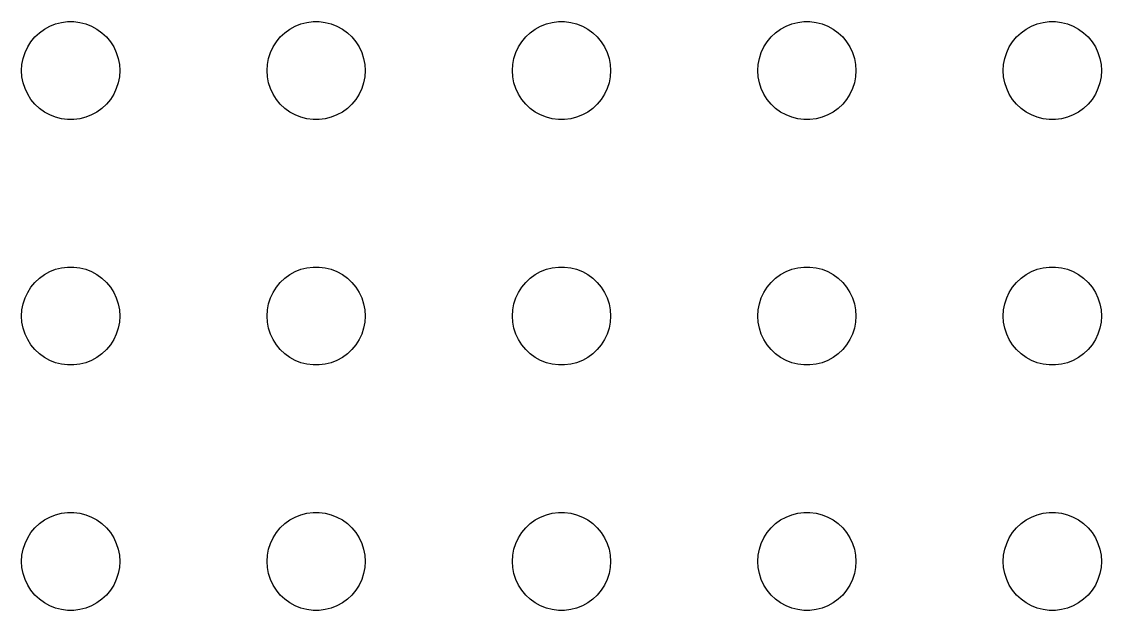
# Model space of a CAD drawing. Header units: metres. Extents: x -134 to 134, y 290 to 736.
# Drawn here: x -1.5 to 31.5, y 432 to 450 of the extents above; entities that cross this region are included whole.
import ezdxf

# ---------------------------------------------------------------- set-up
doc = ezdxf.new("R2010")
doc.units = ezdxf.units.M

msp = doc.modelspace()

# ---------------------------------------------------------------- linework, layer by layer
for p, q in [((-0.80373, 449.766), (-0.63866, 449.857)), ((-0.63866, 449.857), (-0.46352, 449.927)), ((-0.46352, 449.927), (-0.28107, 449.973)), ((-0.28107, 449.973), (-0.09418, 449.997)), ((-0.09418, 449.997), (0.09418, 449.997)), ((0.09418, 449.997), (0.28107, 449.973)), ((0.28107, 449.973), (0.46352, 449.927)), ((0.46352, 449.927), (0.63866, 449.857)), ((0.63866, 449.857), (0.80373, 449.766)), ((6.69626, 449.766), (6.86133, 449.857)), ((6.86133, 449.857), (7.03647, 449.927)), ((7.03647, 449.927), (7.21892, 449.973)), ((7.21892, 449.973), (7.40581, 449.997)), ((7.40581, 449.997), (7.59418, 449.997)), ((7.59418, 449.997), (7.78107, 449.973)), ((7.78107, 449.973), (7.96352, 449.927)), ((7.96352, 449.927), (8.13866, 449.857)), ((8.13866, 449.857), (8.30373, 449.766)), ((14.1963, 449.766), (14.3613, 449.857)), ((14.3613, 449.857), (14.5365, 449.927)), ((14.5365, 449.927), (14.7189, 449.973)), ((14.7189, 449.973), (14.9058, 449.997)), ((14.9058, 449.997), (15.0942, 449.997)), ((15.0942, 449.997), (15.2811, 449.973)), ((15.2811, 449.973), (15.4635, 449.927)), ((15.4635, 449.927), (15.6387, 449.857)), ((15.6387, 449.857), (15.8037, 449.766)), ((21.6963, 449.766), (21.8613, 449.857)), ((21.8613, 449.857), (22.0365, 449.927)), ((22.0365, 449.927), (22.2189, 449.973)), ((22.2189, 449.973), (22.4058, 449.997)), ((22.4058, 449.997), (22.5942, 449.997)), ((22.5942, 449.997), (22.7811, 449.973)), ((22.7811, 449.973), (22.9635, 449.927)), ((22.9635, 449.927), (23.1387, 449.857)), ((23.1387, 449.857), (23.3037, 449.766)), ((29.1963, 449.766), (29.3613, 449.857)), ((29.3613, 449.857), (29.5365, 449.927)), ((29.5365, 449.927), (29.7189, 449.973)), ((29.7189, 449.973), (29.9058, 449.997)), ((29.9058, 449.997), (30.0942, 449.997)), ((30.0942, 449.997), (30.2811, 449.973)), ((30.2811, 449.973), (30.4635, 449.927)), ((30.4635, 449.927), (30.6387, 449.857)), ((30.6387, 449.857), (30.8037, 449.766)), ((-1.21352, 449.382), (-1.09344, 449.527)), ((-1.09344, 449.527), (-0.95613, 449.656)), ((-0.95613, 449.656), (-0.80373, 449.766)), ((0.80373, 449.766), (0.95613, 449.656)), ((0.95613, 449.656), (1.09344, 449.527)), ((1.09344, 449.527), (1.21352, 449.382)), ((6.28647, 449.382), (6.40654, 449.527)), ((6.40654, 449.527), (6.54385, 449.656)), ((6.54385, 449.656), (6.69626, 449.766)), ((8.30373, 449.766), (8.45613, 449.656)), ((8.45613, 449.656), (8.59344, 449.527)), ((8.59344, 449.527), (8.71352, 449.382)), ((13.7865, 449.382), (13.9065, 449.527)), ((13.9065, 449.527), (14.0439, 449.656)), ((14.0439, 449.656), (14.1963, 449.766)), ((15.8037, 449.766), (15.9561, 449.656)), ((15.9561, 449.656), (16.0934, 449.527)), ((16.0934, 449.527), (16.2135, 449.382)), ((21.2865, 449.382), (21.4065, 449.527)), ((21.4065, 449.527), (21.5439, 449.656)), ((21.5439, 449.656), (21.6963, 449.766)), ((23.3037, 449.766), (23.4561, 449.656)), ((23.4561, 449.656), (23.5934, 449.527)), ((23.5934, 449.527), (23.7135, 449.382)), ((28.7865, 449.382), (28.9065, 449.527)), ((28.9065, 449.527), (29.0439, 449.656)), ((29.0439, 449.656), (29.1963, 449.766)), ((30.8037, 449.766), (30.9561, 449.656)), ((30.9561, 449.656), (31.0934, 449.527)), ((31.0934, 449.527), (31.2135, 449.382)), ((-1.39465, 449.052), (-1.31445, 449.223)), ((-1.31445, 449.223), (-1.21352, 449.382)), ((1.21352, 449.382), (1.31445, 449.223)), ((1.31445, 449.223), (1.39465, 449.052)), ((6.10533, 449.052), (6.18553, 449.223)), ((6.18553, 449.223), (6.28647, 449.382)), ((8.71352, 449.382), (8.81445, 449.223)), ((8.81445, 449.223), (8.89465, 449.052)), ((13.6053, 449.052), (13.6855, 449.223)), ((13.6855, 449.223), (13.7865, 449.382)), ((16.2135, 449.382), (16.3145, 449.223)), ((16.3145, 449.223), (16.3947, 449.052)), ((21.1053, 449.052), (21.1855, 449.223)), ((21.1855, 449.223), (21.2865, 449.382)), ((23.7135, 449.382), (23.8145, 449.223)), ((23.8145, 449.223), (23.8947, 449.052)), ((28.6053, 449.052), (28.6855, 449.223)), ((28.6855, 449.223), (28.7865, 449.382)), ((31.2135, 449.382), (31.3145, 449.223)), ((31.3145, 449.223), (31.3947, 449.052)), ((-1.48816, 448.688), (-1.45287, 448.873)), ((-1.45287, 448.873), (-1.39465, 449.052)), ((1.39465, 449.052), (1.45287, 448.873)), ((1.45287, 448.873), (1.48816, 448.688)), ((6.01183, 448.688), (6.04712, 448.873)), ((6.04712, 448.873), (6.10533, 449.052)), ((8.89465, 449.052), (8.95287, 448.873)), ((8.95287, 448.873), (8.98816, 448.688)), ((13.5118, 448.688), (13.5471, 448.873)), ((13.5471, 448.873), (13.6053, 449.052)), ((16.3947, 449.052), (16.4529, 448.873)), ((16.4529, 448.873), (16.4882, 448.688)), ((21.0118, 448.688), (21.0471, 448.873)), ((21.0471, 448.873), (21.1053, 449.052)), ((23.8947, 449.052), (23.9529, 448.873)), ((23.9529, 448.873), (23.9882, 448.688)), ((28.5118, 448.688), (28.5471, 448.873)), ((28.5471, 448.873), (28.6053, 449.052)), ((31.3947, 449.052), (31.4529, 448.873)), ((31.4529, 448.873), (31.4882, 448.688)), ((-1.5, 448.5), (-1.48816, 448.688)), ((-1.48816, 448.312), (-1.5, 448.5)), ((1.48816, 448.688), (1.5, 448.5)), ((1.5, 448.5), (1.48816, 448.312)), ((6, 448.5), (6.01183, 448.688)), ((6.01183, 448.312), (6, 448.5)), ((8.98816, 448.688), (9, 448.5)), ((9, 448.5), (8.98816, 448.312)), ((13.5, 448.5), (13.5118, 448.688)), ((13.5118, 448.312), (13.5, 448.5)), ((16.4882, 448.688), (16.5, 448.5)), ((16.5, 448.5), (16.4882, 448.312)), ((21, 448.5), (21.0118, 448.688)), ((21.0118, 448.312), (21, 448.5)), ((23.9882, 448.688), (24, 448.5)), ((24, 448.5), (23.9882, 448.312)), ((28.5, 448.5), (28.5118, 448.688)), ((28.5118, 448.312), (28.5, 448.5)), ((31.4882, 448.688), (31.5, 448.5)), ((31.5, 448.5), (31.4882, 448.312)), ((-1.45287, 448.127), (-1.48816, 448.312)), ((1.48816, 448.312), (1.45287, 448.127)), ((6.04712, 448.127), (6.01183, 448.312)), ((8.98816, 448.312), (8.95287, 448.127)), ((13.5471, 448.127), (13.5118, 448.312)), ((16.4882, 448.312), (16.4529, 448.127)), ((21.0471, 448.127), (21.0118, 448.312)), ((23.9882, 448.312), (23.9529, 448.127)), ((28.5471, 448.127), (28.5118, 448.312)), ((31.4882, 448.312), (31.4529, 448.127)), ((-1.39465, 447.948), (-1.45287, 448.127)), ((-1.31445, 447.777), (-1.39465, 447.948)), ((1.39465, 447.948), (1.31445, 447.777)), ((1.45287, 448.127), (1.39465, 447.948)), ((6.10533, 447.948), (6.04712, 448.127)), ((6.18553, 447.777), (6.10533, 447.948)), ((8.89465, 447.948), (8.81445, 447.777)), ((8.95287, 448.127), (8.89465, 447.948)), ((13.6053, 447.948), (13.5471, 448.127)), ((13.6855, 447.777), (13.6053, 447.948)), ((16.3947, 447.948), (16.3145, 447.777)), ((16.4529, 448.127), (16.3947, 447.948)), ((21.1053, 447.948), (21.0471, 448.127)), ((21.1855, 447.777), (21.1053, 447.948)), ((23.8947, 447.948), (23.8145, 447.777)), ((23.9529, 448.127), (23.8947, 447.948)), ((28.6053, 447.948), (28.5471, 448.127)), ((28.6855, 447.777), (28.6053, 447.948)), ((31.3947, 447.948), (31.3145, 447.777)), ((31.4529, 448.127), (31.3947, 447.948)), ((-1.21352, 447.618), (-1.31445, 447.777)), ((-1.09344, 447.473), (-1.21352, 447.618)), ((1.21352, 447.618), (1.09344, 447.473)), ((1.31445, 447.777), (1.21352, 447.618)), ((6.28647, 447.618), (6.18553, 447.777)), ((6.40654, 447.473), (6.28647, 447.618)), ((8.71352, 447.618), (8.59344, 447.473)), ((8.81445, 447.777), (8.71352, 447.618)), ((13.7865, 447.618), (13.6855, 447.777)), ((13.9065, 447.473), (13.7865, 447.618)), ((16.2135, 447.618), (16.0934, 447.473)), ((16.3145, 447.777), (16.2135, 447.618)), ((21.2865, 447.618), (21.1855, 447.777)), ((21.4065, 447.473), (21.2865, 447.618)), ((23.7135, 447.618), (23.5934, 447.473)), ((23.8145, 447.777), (23.7135, 447.618)), ((28.7865, 447.618), (28.6855, 447.777)), ((28.9065, 447.473), (28.7865, 447.618)), ((31.2135, 447.618), (31.0934, 447.473)), ((31.3145, 447.777), (31.2135, 447.618)), ((-0.95613, 447.344), (-1.09344, 447.473)), ((-0.80373, 447.234), (-0.95613, 447.344)), ((-0.63866, 447.143), (-0.80373, 447.234)), ((0.80373, 447.234), (0.63866, 447.143)), ((0.95613, 447.344), (0.80373, 447.234)), ((1.09344, 447.473), (0.95613, 447.344)), ((6.54385, 447.344), (6.40654, 447.473)), ((6.69626, 447.234), (6.54385, 447.344)), ((6.86133, 447.143), (6.69626, 447.234)), ((8.30373, 447.234), (8.13866, 447.143)), ((8.45613, 447.344), (8.30373, 447.234)), ((8.59344, 447.473), (8.45613, 447.344)), ((14.0439, 447.344), (13.9065, 447.473)), ((14.1963, 447.234), (14.0439, 447.344)), ((14.3613, 447.143), (14.1963, 447.234)), ((15.8037, 447.234), (15.6387, 447.143)), ((15.9561, 447.344), (15.8037, 447.234)), ((16.0934, 447.473), (15.9561, 447.344)), ((21.5439, 447.344), (21.4065, 447.473)), ((21.6963, 447.234), (21.5439, 447.344)), ((21.8613, 447.143), (21.6963, 447.234)), ((23.3037, 447.234), (23.1387, 447.143)), ((23.4561, 447.344), (23.3037, 447.234)), ((23.5934, 447.473), (23.4561, 447.344)), ((29.0439, 447.344), (28.9065, 447.473)), ((29.1963, 447.234), (29.0439, 447.344)), ((29.3613, 447.143), (29.1963, 447.234)), ((30.8037, 447.234), (30.6387, 447.143)), ((30.9561, 447.344), (30.8037, 447.234)), ((31.0934, 447.473), (30.9561, 447.344)), ((-0.46352, 447.073), (-0.63866, 447.143)), ((-0.28107, 447.027), (-0.46352, 447.073)), ((-0.09418, 447.003), (-0.28107, 447.027)), ((0.09418, 447.003), (-0.09418, 447.003)), ((0.28107, 447.027), (0.09418, 447.003)), ((0.46352, 447.073), (0.28107, 447.027)), ((0.63866, 447.143), (0.46352, 447.073)), ((7.03647, 447.073), (6.86133, 447.143)), ((7.21892, 447.027), (7.03647, 447.073)), ((7.40581, 447.003), (7.21892, 447.027)), ((7.59418, 447.003), (7.40581, 447.003)), ((7.78107, 447.027), (7.59418, 447.003)), ((7.96352, 447.073), (7.78107, 447.027)), ((8.13866, 447.143), (7.96352, 447.073)), ((14.5365, 447.073), (14.3613, 447.143)), ((14.7189, 447.027), (14.5365, 447.073)), ((14.9058, 447.003), (14.7189, 447.027)), ((15.0942, 447.003), (14.9058, 447.003)), ((15.2811, 447.027), (15.0942, 447.003)), ((15.4635, 447.073), (15.2811, 447.027)), ((15.6387, 447.143), (15.4635, 447.073)), ((22.0365, 447.073), (21.8613, 447.143)), ((22.2189, 447.027), (22.0365, 447.073)), ((22.4058, 447.003), (22.2189, 447.027)), ((22.5942, 447.003), (22.4058, 447.003)), ((22.7811, 447.027), (22.5942, 447.003)), ((22.9635, 447.073), (22.7811, 447.027)), ((23.1387, 447.143), (22.9635, 447.073)), ((29.5365, 447.073), (29.3613, 447.143)), ((29.7189, 447.027), (29.5365, 447.073)), ((29.9058, 447.003), (29.7189, 447.027)), ((30.0942, 447.003), (29.9058, 447.003)), ((30.2811, 447.027), (30.0942, 447.003)), ((30.4635, 447.073), (30.2811, 447.027)), ((30.6387, 447.143), (30.4635, 447.073)), ((-0.95613, 442.156), (-0.80373, 442.266)), ((-0.80373, 442.266), (-0.63866, 442.357)), ((-0.63866, 442.357), (-0.46352, 442.427)), ((-0.46352, 442.427), (-0.28107, 442.473)), ((-0.28107, 442.473), (-0.09418, 442.497)), ((-0.09418, 442.497), (0.09418, 442.497)), ((0.09418, 442.497), (0.28107, 442.473)), ((0.28107, 442.473), (0.46352, 442.427)), ((0.46352, 442.427), (0.63866, 442.357)), ((0.63866, 442.357), (0.80373, 442.266)), ((0.80373, 442.266), (0.95613, 442.156)), ((6.54385, 442.156), (6.69626, 442.266)), ((6.69626, 442.266), (6.86133, 442.357)), ((6.86133, 442.357), (7.03647, 442.427)), ((7.03647, 442.427), (7.21892, 442.473)), ((7.21892, 442.473), (7.40581, 442.497)), ((7.40581, 442.497), (7.59418, 442.497)), ((7.59418, 442.497), (7.78107, 442.473)), ((7.78107, 442.473), (7.96352, 442.427)), ((7.96352, 442.427), (8.13866, 442.357)), ((8.13866, 442.357), (8.30373, 442.266)), ((8.30373, 442.266), (8.45613, 442.156)), ((14.0439, 442.156), (14.1963, 442.266)), ((14.1963, 442.266), (14.3613, 442.357)), ((14.3613, 442.357), (14.5365, 442.427)), ((14.5365, 442.427), (14.7189, 442.473)), ((14.7189, 442.473), (14.9058, 442.497)), ((14.9058, 442.497), (15.0942, 442.497)), ((15.0942, 442.497), (15.2811, 442.473)), ((15.2811, 442.473), (15.4635, 442.427)), ((15.4635, 442.427), (15.6387, 442.357)), ((15.6387, 442.357), (15.8037, 442.266)), ((15.8037, 442.266), (15.9561, 442.156)), ((21.5439, 442.156), (21.6963, 442.266)), ((21.6963, 442.266), (21.8613, 442.357)), ((21.8613, 442.357), (22.0365, 442.427)), ((22.0365, 442.427), (22.2189, 442.473)), ((22.2189, 442.473), (22.4058, 442.497)), ((22.4058, 442.497), (22.5942, 442.497)), ((22.5942, 442.497), (22.7811, 442.473)), ((22.7811, 442.473), (22.9635, 442.427)), ((22.9635, 442.427), (23.1387, 442.357)), ((23.1387, 442.357), (23.3037, 442.266)), ((23.3037, 442.266), (23.4561, 442.156)), ((29.0439, 442.156), (29.1963, 442.266)), ((29.1963, 442.266), (29.3613, 442.357)), ((29.3613, 442.357), (29.5365, 442.427)), ((29.5365, 442.427), (29.7189, 442.473)), ((29.7189, 442.473), (29.9058, 442.497)), ((29.9058, 442.497), (30.0942, 442.497)), ((30.0942, 442.497), (30.2811, 442.473)), ((30.2811, 442.473), (30.4635, 442.427)), ((30.4635, 442.427), (30.6387, 442.357)), ((30.6387, 442.357), (30.8037, 442.266)), ((30.8037, 442.266), (30.9561, 442.156)), ((-1.31445, 441.723), (-1.21352, 441.882)), ((-1.21352, 441.882), (-1.09344, 442.027)), ((-1.09344, 442.027), (-0.95613, 442.156)), ((0.95613, 442.156), (1.09344, 442.027)), ((1.09344, 442.027), (1.21352, 441.882)), ((1.21352, 441.882), (1.31445, 441.723)), ((6.18553, 441.723), (6.28647, 441.882)), ((6.28647, 441.882), (6.40654, 442.027)), ((6.40654, 442.027), (6.54385, 442.156)), ((8.45613, 442.156), (8.59344, 442.027)), ((8.59344, 442.027), (8.71352, 441.882)), ((8.71352, 441.882), (8.81445, 441.723)), ((13.6855, 441.723), (13.7865, 441.882)), ((13.7865, 441.882), (13.9065, 442.027)), ((13.9065, 442.027), (14.0439, 442.156)), ((15.9561, 442.156), (16.0934, 442.027)), ((16.0934, 442.027), (16.2135, 441.882)), ((16.2135, 441.882), (16.3145, 441.723)), ((21.1855, 441.723), (21.2865, 441.882)), ((21.2865, 441.882), (21.4065, 442.027)), ((21.4065, 442.027), (21.5439, 442.156)), ((23.4561, 442.156), (23.5934, 442.027)), ((23.5934, 442.027), (23.7135, 441.882)), ((23.7135, 441.882), (23.8145, 441.723)), ((28.6855, 441.723), (28.7865, 441.882)), ((28.7865, 441.882), (28.9065, 442.027)), ((28.9065, 442.027), (29.0439, 442.156)), ((30.9561, 442.156), (31.0934, 442.027)), ((31.0934, 442.027), (31.2135, 441.882)), ((31.2135, 441.882), (31.3145, 441.723)), ((-1.45287, 441.373), (-1.39465, 441.552)), ((-1.39465, 441.552), (-1.31445, 441.723)), ((1.31445, 441.723), (1.39465, 441.552)), ((1.39465, 441.552), (1.45287, 441.373)), ((6.04712, 441.373), (6.10533, 441.552)), ((6.10533, 441.552), (6.18553, 441.723)), ((8.81445, 441.723), (8.89465, 441.552)), ((8.89465, 441.552), (8.95287, 441.373)), ((13.5471, 441.373), (13.6053, 441.552)), ((13.6053, 441.552), (13.6855, 441.723)), ((16.3145, 441.723), (16.3947, 441.552)), ((16.3947, 441.552), (16.4529, 441.373)), ((21.0471, 441.373), (21.1053, 441.552)), ((21.1053, 441.552), (21.1855, 441.723)), ((23.8145, 441.723), (23.8947, 441.552)), ((23.8947, 441.552), (23.9529, 441.373)), ((28.5471, 441.373), (28.6053, 441.552)), ((28.6053, 441.552), (28.6855, 441.723)), ((31.3145, 441.723), (31.3947, 441.552)), ((31.3947, 441.552), (31.4529, 441.373)), ((-1.48816, 441.188), (-1.45287, 441.373)), ((1.45287, 441.373), (1.48816, 441.188)), ((6.01183, 441.188), (6.04712, 441.373)), ((8.95287, 441.373), (8.98816, 441.188)), ((13.5118, 441.188), (13.5471, 441.373)), ((16.4529, 441.373), (16.4882, 441.188)), ((21.0118, 441.188), (21.0471, 441.373)), ((23.9529, 441.373), (23.9882, 441.188)), ((28.5118, 441.188), (28.5471, 441.373)), ((31.4529, 441.373), (31.4882, 441.188)), ((-1.5, 441), (-1.48816, 441.188)), ((-1.48816, 440.812), (-1.5, 441)), ((1.48816, 441.188), (1.5, 441)), ((1.5, 441), (1.48816, 440.812)), ((6, 441), (6.01183, 441.188)), ((6.01183, 440.812), (6, 441)), ((8.98816, 441.188), (9, 441)), ((9, 441), (8.98816, 440.812)), ((13.5, 441), (13.5118, 441.188)), ((13.5118, 440.812), (13.5, 441)), ((16.4882, 441.188), (16.5, 441)), ((16.5, 441), (16.4882, 440.812)), ((21, 441), (21.0118, 441.188)), ((21.0118, 440.812), (21, 441)), ((23.9882, 441.188), (24, 441)), ((24, 441), (23.9882, 440.812)), ((28.5, 441), (28.5118, 441.188)), ((28.5118, 440.812), (28.5, 441)), ((31.4882, 441.188), (31.5, 441)), ((31.5, 441), (31.4882, 440.812)), ((-1.45287, 440.627), (-1.48816, 440.812)), ((-1.39465, 440.448), (-1.45287, 440.627)), ((1.45287, 440.627), (1.39465, 440.448)), ((1.48816, 440.812), (1.45287, 440.627)), ((6.04712, 440.627), (6.01183, 440.812)), ((6.10533, 440.448), (6.04712, 440.627)), ((8.95287, 440.627), (8.89465, 440.448)), ((8.98816, 440.812), (8.95287, 440.627)), ((13.5471, 440.627), (13.5118, 440.812)), ((13.6053, 440.448), (13.5471, 440.627)), ((16.4529, 440.627), (16.3947, 440.448)), ((16.4882, 440.812), (16.4529, 440.627)), ((21.0471, 440.627), (21.0118, 440.812)), ((21.1053, 440.448), (21.0471, 440.627)), ((23.9529, 440.627), (23.8947, 440.448)), ((23.9882, 440.812), (23.9529, 440.627)), ((28.5471, 440.627), (28.5118, 440.812)), ((28.6053, 440.448), (28.5471, 440.627)), ((31.4529, 440.627), (31.3947, 440.448)), ((31.4882, 440.812), (31.4529, 440.627)), ((-1.31445, 440.277), (-1.39465, 440.448)), ((-1.21352, 440.118), (-1.31445, 440.277)), ((1.31445, 440.277), (1.21352, 440.118)), ((1.39465, 440.448), (1.31445, 440.277)), ((6.18553, 440.277), (6.10533, 440.448)), ((6.28647, 440.118), (6.18553, 440.277)), ((8.81445, 440.277), (8.71352, 440.118)), ((8.89465, 440.448), (8.81445, 440.277)), ((13.6855, 440.277), (13.6053, 440.448)), ((13.7865, 440.118), (13.6855, 440.277)), ((16.3145, 440.277), (16.2135, 440.118)), ((16.3947, 440.448), (16.3145, 440.277)), ((21.1855, 440.277), (21.1053, 440.448)), ((21.2865, 440.118), (21.1855, 440.277)), ((23.8145, 440.277), (23.7135, 440.118)), ((23.8947, 440.448), (23.8145, 440.277)), ((28.6855, 440.277), (28.6053, 440.448)), ((28.7865, 440.118), (28.6855, 440.277)), ((31.3145, 440.277), (31.2135, 440.118)), ((31.3947, 440.448), (31.3145, 440.277)), ((-1.09344, 439.973), (-1.21352, 440.118)), ((-0.95613, 439.844), (-1.09344, 439.973)), ((1.09344, 439.973), (0.95613, 439.844)), ((1.21352, 440.118), (1.09344, 439.973)), ((6.40654, 439.973), (6.28647, 440.118)), ((6.54385, 439.844), (6.40654, 439.973)), ((8.59344, 439.973), (8.45613, 439.844)), ((8.71352, 440.118), (8.59344, 439.973)), ((13.9065, 439.973), (13.7865, 440.118)), ((14.0439, 439.844), (13.9065, 439.973)), ((16.0934, 439.973), (15.9561, 439.844)), ((16.2135, 440.118), (16.0934, 439.973)), ((21.4065, 439.973), (21.2865, 440.118)), ((21.5439, 439.844), (21.4065, 439.973)), ((23.5934, 439.973), (23.4561, 439.844)), ((23.7135, 440.118), (23.5934, 439.973)), ((28.9065, 439.973), (28.7865, 440.118)), ((29.0439, 439.844), (28.9065, 439.973)), ((31.0934, 439.973), (30.9561, 439.844)), ((31.2135, 440.118), (31.0934, 439.973)), ((-0.80373, 439.734), (-0.95613, 439.844)), ((-0.63866, 439.643), (-0.80373, 439.734)), ((-0.46352, 439.573), (-0.63866, 439.643)), ((-0.28107, 439.527), (-0.46352, 439.573)), ((0.46352, 439.573), (0.28107, 439.527)), ((0.63866, 439.643), (0.46352, 439.573)), ((0.80373, 439.734), (0.63866, 439.643)), ((0.95613, 439.844), (0.80373, 439.734)), ((6.69626, 439.734), (6.54385, 439.844)), ((6.86133, 439.643), (6.69626, 439.734)), ((7.03647, 439.573), (6.86133, 439.643)), ((7.21892, 439.527), (7.03647, 439.573)), ((7.96352, 439.573), (7.78107, 439.527)), ((8.13866, 439.643), (7.96352, 439.573)), ((8.30373, 439.734), (8.13866, 439.643)), ((8.45613, 439.844), (8.30373, 439.734)), ((14.1963, 439.734), (14.0439, 439.844)), ((14.3613, 439.643), (14.1963, 439.734)), ((14.5365, 439.573), (14.3613, 439.643)), ((14.7189, 439.527), (14.5365, 439.573)), ((15.4635, 439.573), (15.2811, 439.527)), ((15.6387, 439.643), (15.4635, 439.573)), ((15.8037, 439.734), (15.6387, 439.643)), ((15.9561, 439.844), (15.8037, 439.734)), ((21.6963, 439.734), (21.5439, 439.844)), ((21.8613, 439.643), (21.6963, 439.734)), ((22.0365, 439.573), (21.8613, 439.643)), ((22.2189, 439.527), (22.0365, 439.573)), ((22.9635, 439.573), (22.7811, 439.527)), ((23.1387, 439.643), (22.9635, 439.573)), ((23.3037, 439.734), (23.1387, 439.643)), ((23.4561, 439.844), (23.3037, 439.734)), ((29.1963, 439.734), (29.0439, 439.844)), ((29.3613, 439.643), (29.1963, 439.734)), ((29.5365, 439.573), (29.3613, 439.643)), ((29.7189, 439.527), (29.5365, 439.573)), ((30.4635, 439.573), (30.2811, 439.527)), ((30.6387, 439.643), (30.4635, 439.573)), ((30.8037, 439.734), (30.6387, 439.643)), ((30.9561, 439.844), (30.8037, 439.734)), ((-0.09418, 439.503), (-0.28107, 439.527)), ((0.09418, 439.503), (-0.09418, 439.503)), ((0.28107, 439.527), (0.09418, 439.503)), ((7.40581, 439.503), (7.21892, 439.527)), ((7.59418, 439.503), (7.40581, 439.503)), ((7.78107, 439.527), (7.59418, 439.503)), ((14.9058, 439.503), (14.7189, 439.527)), ((15.0942, 439.503), (14.9058, 439.503)), ((15.2811, 439.527), (15.0942, 439.503)), ((22.4058, 439.503), (22.2189, 439.527)), ((22.5942, 439.503), (22.4058, 439.503)), ((22.7811, 439.527), (22.5942, 439.503)), ((29.9058, 439.503), (29.7189, 439.527)), ((30.0942, 439.503), (29.9058, 439.503)), ((30.2811, 439.527), (30.0942, 439.503)), ((-0.46352, 434.927), (-0.28107, 434.973)), ((-0.28107, 434.973), (-0.09418, 434.997)), ((-0.09418, 434.997), (0.09418, 434.997)), ((0.09418, 434.997), (0.28107, 434.973)), ((0.28107, 434.973), (0.46352, 434.927)), ((7.03647, 434.927), (7.21892, 434.973)), ((7.21892, 434.973), (7.40581, 434.997)), ((7.40581, 434.997), (7.59418, 434.997)), ((7.59418, 434.997), (7.78107, 434.973)), ((7.78107, 434.973), (7.96352, 434.927)), ((14.5365, 434.927), (14.7189, 434.973)), ((14.7189, 434.973), (14.9058, 434.997)), ((14.9058, 434.997), (15.0942, 434.997)), ((15.0942, 434.997), (15.2811, 434.973)), ((15.2811, 434.973), (15.4635, 434.927)), ((22.0365, 434.927), (22.2189, 434.973)), ((22.2189, 434.973), (22.4058, 434.997)), ((22.4058, 434.997), (22.5942, 434.997)), ((22.5942, 434.997), (22.7811, 434.973)), ((22.7811, 434.973), (22.9635, 434.927)), ((29.5365, 434.927), (29.7189, 434.973)), ((29.7189, 434.973), (29.9058, 434.997)), ((29.9058, 434.997), (30.0942, 434.997)), ((30.0942, 434.997), (30.2811, 434.973)), ((30.2811, 434.973), (30.4635, 434.927)), ((-1.09344, 434.527), (-0.95613, 434.656)), ((-0.95613, 434.656), (-0.80373, 434.766)), ((-0.80373, 434.766), (-0.63866, 434.857)), ((-0.63866, 434.857), (-0.46352, 434.927)), ((0.46352, 434.927), (0.63866, 434.857)), ((0.63866, 434.857), (0.80373, 434.766)), ((0.80373, 434.766), (0.95613, 434.656)), ((0.95613, 434.656), (1.09344, 434.527)), ((6.40654, 434.527), (6.54385, 434.656)), ((6.54385, 434.656), (6.69626, 434.766)), ((6.69626, 434.766), (6.86133, 434.857)), ((6.86133, 434.857), (7.03647, 434.927)), ((7.96352, 434.927), (8.13866, 434.857)), ((8.13866, 434.857), (8.30373, 434.766)), ((8.30373, 434.766), (8.45613, 434.656)), ((8.45613, 434.656), (8.59344, 434.527)), ((13.9065, 434.527), (14.0439, 434.656)), ((14.0439, 434.656), (14.1963, 434.766)), ((14.1963, 434.766), (14.3613, 434.857)), ((14.3613, 434.857), (14.5365, 434.927)), ((15.4635, 434.927), (15.6387, 434.857)), ((15.6387, 434.857), (15.8037, 434.766)), ((15.8037, 434.766), (15.9561, 434.656)), ((15.9561, 434.656), (16.0934, 434.527)), ((21.4065, 434.527), (21.5439, 434.656)), ((21.5439, 434.656), (21.6963, 434.766)), ((21.6963, 434.766), (21.8613, 434.857)), ((21.8613, 434.857), (22.0365, 434.927)), ((22.9635, 434.927), (23.1387, 434.857)), ((23.1387, 434.857), (23.3037, 434.766)), ((23.3037, 434.766), (23.4561, 434.656)), ((23.4561, 434.656), (23.5934, 434.527)), ((28.9065, 434.527), (29.0439, 434.656)), ((29.0439, 434.656), (29.1963, 434.766)), ((29.1963, 434.766), (29.3613, 434.857)), ((29.3613, 434.857), (29.5365, 434.927)), ((30.4635, 434.927), (30.6387, 434.857)), ((30.6387, 434.857), (30.8037, 434.766)), ((30.8037, 434.766), (30.9561, 434.656)), ((30.9561, 434.656), (31.0934, 434.527)), ((-1.31445, 434.223), (-1.21352, 434.382)), ((-1.21352, 434.382), (-1.09344, 434.527)), ((1.09344, 434.527), (1.21352, 434.382)), ((1.21352, 434.382), (1.31445, 434.223)), ((6.18553, 434.223), (6.28647, 434.382)), ((6.28647, 434.382), (6.40654, 434.527)), ((8.59344, 434.527), (8.71352, 434.382)), ((8.71352, 434.382), (8.81445, 434.223)), ((13.6855, 434.223), (13.7865, 434.382)), ((13.7865, 434.382), (13.9065, 434.527)), ((16.0934, 434.527), (16.2135, 434.382)), ((16.2135, 434.382), (16.3145, 434.223)), ((21.1855, 434.223), (21.2865, 434.382)), ((21.2865, 434.382), (21.4065, 434.527)), ((23.5934, 434.527), (23.7135, 434.382)), ((23.7135, 434.382), (23.8145, 434.223)), ((28.6855, 434.223), (28.7865, 434.382)), ((28.7865, 434.382), (28.9065, 434.527)), ((31.0934, 434.527), (31.2135, 434.382)), ((31.2135, 434.382), (31.3145, 434.223)), ((-1.45287, 433.873), (-1.39465, 434.052)), ((-1.39465, 434.052), (-1.31445, 434.223)), ((1.31445, 434.223), (1.39465, 434.052)), ((1.39465, 434.052), (1.45287, 433.873)), ((6.04712, 433.873), (6.10533, 434.052)), ((6.10533, 434.052), (6.18553, 434.223)), ((8.81445, 434.223), (8.89465, 434.052)), ((8.89465, 434.052), (8.95287, 433.873)), ((13.5471, 433.873), (13.6053, 434.052)), ((13.6053, 434.052), (13.6855, 434.223)), ((16.3145, 434.223), (16.3947, 434.052)), ((16.3947, 434.052), (16.4529, 433.873)), ((21.0471, 433.873), (21.1053, 434.052)), ((21.1053, 434.052), (21.1855, 434.223)), ((23.8145, 434.223), (23.8947, 434.052)), ((23.8947, 434.052), (23.9529, 433.873)), ((28.5471, 433.873), (28.6053, 434.052)), ((28.6053, 434.052), (28.6855, 434.223)), ((31.3145, 434.223), (31.3947, 434.052)), ((31.3947, 434.052), (31.4529, 433.873)), ((-1.5, 433.5), (-1.48816, 433.688)), ((-1.48816, 433.688), (-1.45287, 433.873)), ((1.45287, 433.873), (1.48816, 433.688)), ((1.48816, 433.688), (1.5, 433.5)), ((6, 433.5), (6.01183, 433.688)), ((6.01183, 433.688), (6.04712, 433.873)), ((8.95287, 433.873), (8.98816, 433.688)), ((8.98816, 433.688), (9, 433.5)), ((13.5, 433.5), (13.5118, 433.688)), ((13.5118, 433.688), (13.5471, 433.873)), ((16.4529, 433.873), (16.4882, 433.688)), ((16.4882, 433.688), (16.5, 433.5)), ((21, 433.5), (21.0118, 433.688)), ((21.0118, 433.688), (21.0471, 433.873)), ((23.9529, 433.873), (23.9882, 433.688)), ((23.9882, 433.688), (24, 433.5)), ((28.5, 433.5), (28.5118, 433.688)), ((28.5118, 433.688), (28.5471, 433.873)), ((31.4529, 433.873), (31.4882, 433.688)), ((31.4882, 433.688), (31.5, 433.5)), ((-1.48816, 433.312), (-1.5, 433.5)), ((-1.45287, 433.127), (-1.48816, 433.312)), ((1.48816, 433.312), (1.45287, 433.127)), ((1.5, 433.5), (1.48816, 433.312)), ((6.01183, 433.312), (6, 433.5)), ((6.04712, 433.127), (6.01183, 433.312)), ((8.98816, 433.312), (8.95287, 433.127)), ((9, 433.5), (8.98816, 433.312)), ((13.5118, 433.312), (13.5, 433.5)), ((13.5471, 433.127), (13.5118, 433.312)), ((16.4882, 433.312), (16.4529, 433.127)), ((16.5, 433.5), (16.4882, 433.312)), ((21.0118, 433.312), (21, 433.5)), ((21.0471, 433.127), (21.0118, 433.312)), ((23.9882, 433.312), (23.9529, 433.127)), ((24, 433.5), (23.9882, 433.312)), ((28.5118, 433.312), (28.5, 433.5)), ((28.5471, 433.127), (28.5118, 433.312)), ((31.4882, 433.312), (31.4529, 433.127)), ((31.5, 433.5), (31.4882, 433.312)), ((-1.39465, 432.948), (-1.45287, 433.127)), ((1.45287, 433.127), (1.39465, 432.948)), ((6.10533, 432.948), (6.04712, 433.127)), ((8.95287, 433.127), (8.89465, 432.948)), ((13.6053, 432.948), (13.5471, 433.127)), ((16.4529, 433.127), (16.3947, 432.948)), ((21.1053, 432.948), (21.0471, 433.127)), ((23.9529, 433.127), (23.8947, 432.948)), ((28.6053, 432.948), (28.5471, 433.127)), ((31.4529, 433.127), (31.3947, 432.948)), ((-1.31445, 432.777), (-1.39465, 432.948)), ((-1.21352, 432.618), (-1.31445, 432.777)), ((1.31445, 432.777), (1.21352, 432.618)), ((1.39465, 432.948), (1.31445, 432.777)), ((6.18553, 432.777), (6.10533, 432.948)), ((6.28647, 432.618), (6.18553, 432.777)), ((8.81445, 432.777), (8.71352, 432.618)), ((8.89465, 432.948), (8.81445, 432.777)), ((13.6855, 432.777), (13.6053, 432.948)), ((13.7865, 432.618), (13.6855, 432.777)), ((16.3145, 432.777), (16.2135, 432.618)), ((16.3947, 432.948), (16.3145, 432.777)), ((21.1855, 432.777), (21.1053, 432.948)), ((21.2865, 432.618), (21.1855, 432.777)), ((23.8145, 432.777), (23.7135, 432.618)), ((23.8947, 432.948), (23.8145, 432.777)), ((28.6855, 432.777), (28.6053, 432.948)), ((28.7865, 432.618), (28.6855, 432.777)), ((31.3145, 432.777), (31.2135, 432.618)), ((31.3947, 432.948), (31.3145, 432.777)), ((-1.09344, 432.473), (-1.21352, 432.618)), ((-0.95613, 432.344), (-1.09344, 432.473)), ((-0.80373, 432.234), (-0.95613, 432.344)), ((0.95613, 432.344), (0.80373, 432.234)), ((1.09344, 432.473), (0.95613, 432.344)), ((1.21352, 432.618), (1.09344, 432.473)), ((6.40654, 432.473), (6.28647, 432.618)), ((6.54385, 432.344), (6.40654, 432.473)), ((6.69626, 432.234), (6.54385, 432.344)), ((8.45613, 432.344), (8.30373, 432.234)), ((8.59344, 432.473), (8.45613, 432.344)), ((8.71352, 432.618), (8.59344, 432.473)), ((13.9065, 432.473), (13.7865, 432.618)), ((14.0439, 432.344), (13.9065, 432.473)), ((14.1963, 432.234), (14.0439, 432.344)), ((15.9561, 432.344), (15.8037, 432.234)), ((16.0934, 432.473), (15.9561, 432.344)), ((16.2135, 432.618), (16.0934, 432.473)), ((21.4065, 432.473), (21.2865, 432.618)), ((21.5439, 432.344), (21.4065, 432.473)), ((21.6963, 432.234), (21.5439, 432.344)), ((23.4561, 432.344), (23.3037, 432.234)), ((23.5934, 432.473), (23.4561, 432.344)), ((23.7135, 432.618), (23.5934, 432.473)), ((28.9065, 432.473), (28.7865, 432.618)), ((29.0439, 432.344), (28.9065, 432.473)), ((29.1963, 432.234), (29.0439, 432.344)), ((30.9561, 432.344), (30.8037, 432.234)), ((31.0934, 432.473), (30.9561, 432.344)), ((31.2135, 432.618), (31.0934, 432.473)), ((-0.63866, 432.143), (-0.80373, 432.234)), ((-0.46352, 432.073), (-0.63866, 432.143)), ((-0.28107, 432.027), (-0.46352, 432.073)), ((-0.09418, 432.003), (-0.28107, 432.027)), ((0.09418, 432.003), (-0.09418, 432.003)), ((0.28107, 432.027), (0.09418, 432.003)), ((0.46352, 432.073), (0.28107, 432.027)), ((0.63866, 432.143), (0.46352, 432.073)), ((0.80373, 432.234), (0.63866, 432.143)), ((6.86133, 432.143), (6.69626, 432.234)), ((7.03647, 432.073), (6.86133, 432.143)), ((7.21892, 432.027), (7.03647, 432.073)), ((7.40581, 432.003), (7.21892, 432.027)), ((7.59418, 432.003), (7.40581, 432.003)), ((7.78107, 432.027), (7.59418, 432.003)), ((7.96352, 432.073), (7.78107, 432.027)), ((8.13866, 432.143), (7.96352, 432.073)), ((8.30373, 432.234), (8.13866, 432.143)), ((14.3613, 432.143), (14.1963, 432.234)), ((14.5365, 432.073), (14.3613, 432.143)), ((14.7189, 432.027), (14.5365, 432.073)), ((14.9058, 432.003), (14.7189, 432.027)), ((15.0942, 432.003), (14.9058, 432.003)), ((15.2811, 432.027), (15.0942, 432.003)), ((15.4635, 432.073), (15.2811, 432.027)), ((15.6387, 432.143), (15.4635, 432.073)), ((15.8037, 432.234), (15.6387, 432.143)), ((21.8613, 432.143), (21.6963, 432.234)), ((22.0365, 432.073), (21.8613, 432.143)), ((22.2189, 432.027), (22.0365, 432.073)), ((22.4058, 432.003), (22.2189, 432.027)), ((22.5942, 432.003), (22.4058, 432.003)), ((22.7811, 432.027), (22.5942, 432.003)), ((22.9635, 432.073), (22.7811, 432.027)), ((23.1387, 432.143), (22.9635, 432.073)), ((23.3037, 432.234), (23.1387, 432.143)), ((29.3613, 432.143), (29.1963, 432.234)), ((29.5365, 432.073), (29.3613, 432.143)), ((29.7189, 432.027), (29.5365, 432.073)), ((29.9058, 432.003), (29.7189, 432.027)), ((30.0942, 432.003), (29.9058, 432.003)), ((30.2811, 432.027), (30.0942, 432.003)), ((30.4635, 432.073), (30.2811, 432.027)), ((30.6387, 432.143), (30.4635, 432.073)), ((30.8037, 432.234), (30.6387, 432.143))]:
    msp.add_line(p, q)

doc.saveas('drawing.dxf')
